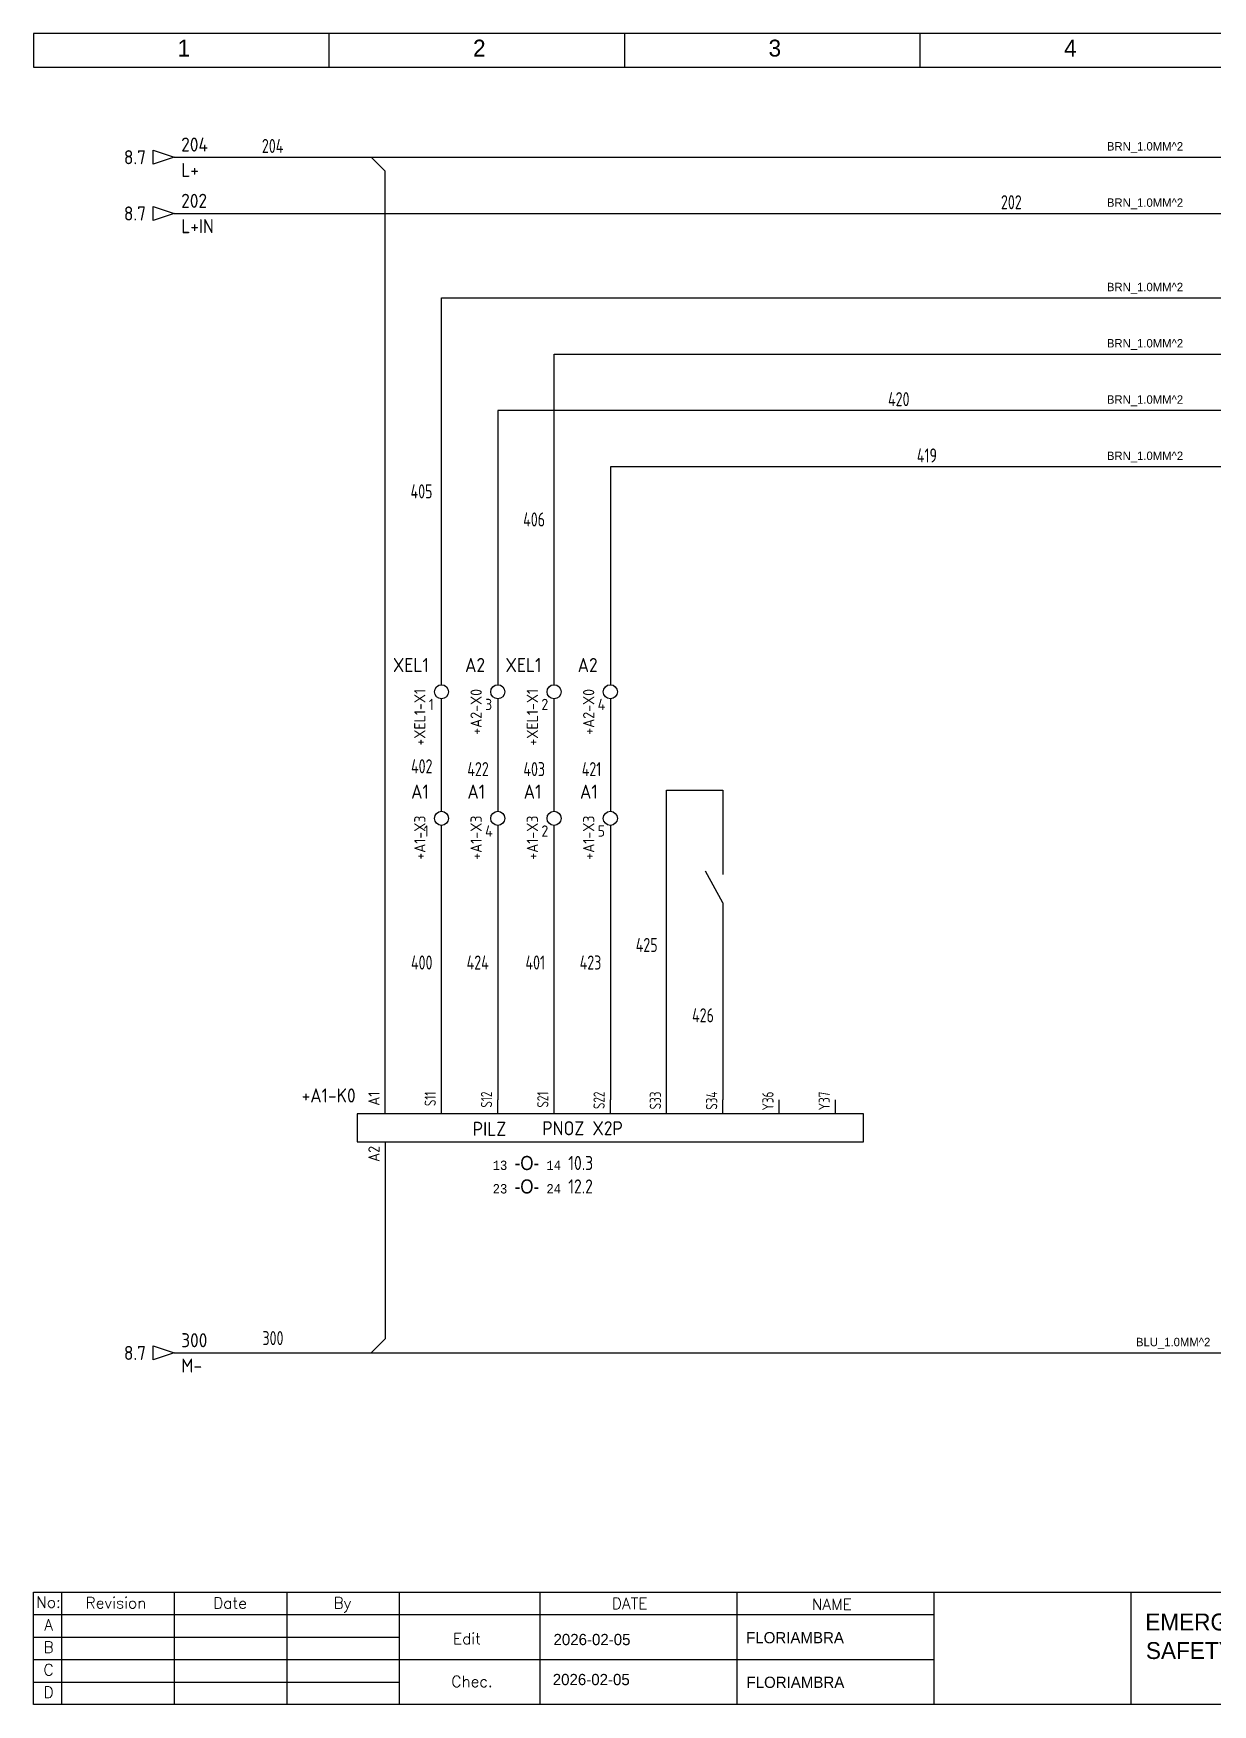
# Model space of a CAD drawing. Header units: millimetres. Extents: x 0 to 420, y 0 to 297.
# Drawn here: x 0 to 209.5, y 0 to 297 of the extents above; entities that cross this region are included whole.
import ezdxf
from ezdxf.enums import TextEntityAlignment as Align

# ---------------------------------------------------------------- set-up
doc = ezdxf.new("R2010")
doc.units = ezdxf.units.MM
doc.header["$LTSCALE"] = 6
doc.linetypes.add('DASHED', pattern=[0.75, 0.5, -0.25])
for name, color, linetype in [('025', 1, 'Continuous'), ('05', 6, 'Continuous'), ('BLU_1.0mm^2', 5, 'Continuous'), ('BRN_1.0mm^2', 14, 'Continuous'), ('DESC', 1, 'Continuous'), ('LOC', 8, 'Continuous'), ('MISC', 2, 'Continuous'), ('RED_2.5mm^2', 1, 'Continuous'), ('SYMS', 7, 'Continuous'), ('TAGS', 51, 'Continuous'), ('TERMS', 4, 'Continuous'), ('WIRENO', 70, 'Continuous'), ('WIREREF_DEST', 61, 'Continuous'), ('XREF', 7, 'Continuous')]:
    doc.layers.add(name, color=color, linetype=linetype)
doc.styles.add('WD', font='romans.shx')
doc.styles.add('WD_IEC', font='ISOCP2.shx', dxfattribs={"width": 0.9, "height": 4})

# ---------------------------------------------------------------- blocks, each defined once
blk = doc.blocks.new('IEC_tblock_a3_floriambra')
at = {"layer": '05'}
for p, q in [((-840, 0), (-840, 20)), ((-840, 0), (-840, 20)), ((-840, 20), (-420, 20)), ((-835, 20), (-835, 0)), ((-815, 20), (-815, 0)), ((-795, 20), (-795, 0)), ((-775, 20), (-775, 0)), ((-750, 20), (-750, 0)), ((-715, 20), (-715, 0)), ((-680, 20), (-680, 0)), ((-645, 20), (-645, 0)), ((-545, 20), (-545, 0)), ((-420, 20), (-445, 20)), ((-445, 20), (-445, 0)), ((-445, 20), (-445, 15)), ((-420, 20), (-420, 0)), ((-840, 16), (-775, 16)), ((-775, 16), (-680, 16)), ((-445, 15), (-420, 15)), ((-840, 12), (-775, 12)), ((-545, 10), (-445, 10)), ((-495, 10), (-495, 0)), ((-445, 10), (-420, 10)), ((-840, 8), (-775, 8)), ((-775, 8), (-680, 8)), ((-840, 4), (-775, 4)), ((-445, 5), (-420, 5)), ((-420, 5), (-432.5, 5)), ((-432.5, 5), (-432.5, 0)), ((-420, 0), (-840, 0))]:
    blk.add_line(p, q, dxfattribs=at)
at = {"flags": 4}
for tag, p, height in [('SCALA', (-432.21, 16.54), 1.5), ('DESCRIPT_PROYECT', (-642.46, 13.18), 3), ('CODIGO_PROYECT', (-542.84, 14.13), 2), ('FECHA_CREA', (-747.6, 10.56), 2), ('AUTHOR', (-713.38, 10.89), 2), ('INSTALACION', (-441.74, 11.01), 2), ('DESCRIPCION_1', (-642.34, 8.1), 3), ('DESCRIPCION_2', (-642.22, 3.39), 3), ('LOCALIZACION', (-441.61, 6.6), 2), ('FECHA_EDIT', (-747.73, 3.45), 2), ('REVISADO', (-713.31, 2.96), 2), ('ARCHIVO', (-542.76, 1.55), 2), ('COMENTARIO', (-492.87, 1.14), 2), ('PAG', (-429.4, 1.2), 2)]:
    blk.add_attdef(tag, p, '', height=height, dxfattribs=at)
at = {"layer": '025', "style": 'WD'}
for s, p in [('No:', (-837.31, 17.19)), ('Revision', (-825.33, 17.07)), ('Date', (-805.08, 17.05)), ('By', (-785.09, 17.06)), ('NAME', (-698.14, 16.82)), ('SCALE', (-439.33, 16.45)), ('A', (-837.31, 13.19)), ('B', (-837.31, 9.19)), ('C', (-837.31, 5.19)), ('D', (-837.31, 1.19))]:
    blk.add_text(s, height=2, dxfattribs=at).set_placement(p, align=Align.CENTER)
for s, p in [('DATE', (-737.24, 16.98)), ('Edit', (-765.46, 10.72)), ('Chec.', (-765.74, 3.12)), ('SHEETS', (-444.15, 1.23))]:
    blk.add_text(s, height=2, dxfattribs=at).set_placement(p)
blk = doc.blocks.new('VCR1SEGPILZ')
for p, q in [((0, 0), (0, 2.5)), ((10, 0), (10, 2.5)), ((20, 0), (20, 2.5)), ((30, 0), (30, 2.5)), ((40, 0), (40, 2.5)), ((50, 0), (50, 2.5)), ((60, 0), (60, 2.5)), ((70, 0), (70, 2.5)), ((80, 0), (80, 2.5)), ((0, -5), (0, -7.5))]:
    blk.add_line(p, q)
blk.add_lwpolyline([(-5, 0), (-5, -5), (85, -5), (85, 0)], close=True)
at = {"style": 'WD_IEC'}
for tag, p in [('INST', (-5.25, 9)), ('LOC', (-5.25, 5.5)), ('TAG1', (-5.25, 2)), ('DESC1', (21.52, -3.93)), ('DESC2', (42.23, -3.82)), ('DESC3', (67.83, -3.84))]:
    blk.add_attdef(tag, text='', height=2.5, dxfattribs=at).set_placement(p, align=Align.RIGHT)
at = {"style": 'WD_IEC', "flags": 9}
for tag, p in [('MFG', (-6, -1.5)), ('CAT', (-6, -4))]:
    blk.add_attdef(tag, text='', height=1.5, dxfattribs=at).set_placement(p, align=Align.RIGHT)
at = {"style": 'WD_IEC'}
blk.add_attdef('TERM01', text='', height=2, rotation=90, dxfattribs=at).set_placement((-1, 2.5), align=Align.RIGHT)
blk.add_attdef('TERM02', (-1, -7.5), '', height=2, rotation=90, dxfattribs=at)
at = {"style": 'WD_IEC', "flags": 1}
for tag, p, height in [('X2TERM01', (0, 2.5), 0.32), ('X2TERM03', (10, 2.5), 0.08), ('X2TERM04', (20, 2.5), 0.08), ('X2TERM05', (30, 2.5), 0.08), ('X2TERM06', (40, 2.5), 0.08), ('X2TERM07', (50, 2.5), 0.08), ('X2TERM08', (60, 2.5), 0.08), ('X2TERM09', (70, 2.5), 0.08), ('X2TERM10', (80, 2.5), 0.08), ('X4LINK', (-5, -2.5), 0.32), ('X1LINK', (5, -2.5), 0.32), ('ASSYCODE', (6, -6.5), 1), ('X8TERM02', (0, -7.5), 0.32), ('FAMILY', (6, -8), 1), ('CATDESC', (6, -9.5), 1)]:
    blk.add_attdef(tag, p, '', height=height, dxfattribs=at)
at = {"style": 'WD_IEC', "width": 0.8}
for tag, p in [('TERM03', (9, 2.5)), ('TERM04', (19, 2.5)), ('TERM05', (29, 2.5)), ('TERM06', (39, 2.5)), ('TERM07', (49, 2.5)), ('TERM08', (59, 2.5)), ('TERM09', (69, 2.5)), ('TERM10', (79, 2.5))]:
    blk.add_attdef(tag, text='', height=2, rotation=90, dxfattribs=at).set_placement(p, align=Align.RIGHT)
at = {"lineweight": 9, "style": 'WD_IEC'}
for tag, p in [('NO', (17.59, -5.98)), ('NC', (17.59, -9.48))]:
    blk.add_attdef(tag, text='', height=2.5, dxfattribs=at).set_placement(p, align=Align.TOP_RIGHT)
for tag, p in [('XREFNO', (19.09, -5.98)), ('XREFNC', (19.09, -9.48))]:
    blk.add_attdef(tag, text='', height=2.5, dxfattribs=at).set_placement(p, align=Align.TOP_LEFT)
blk = doc.blocks.new('HT0_418')
for p, q in [((-2.5, 0), (2.5, 0)), ((0, -2.5), (-2.5, 0))]:
    blk.add_line(p, q)
at = {"style": 'WD_IEC', "flags": 1}
for tag, p in [('X4TERM01', (-2.5, 0)), ('X1TERM01', (2.5, 0)), ('WDWSEQ', (-2.63, -0.91)), ('X8TERM01', (0, -2.5))]:
    blk.add_attdef(tag, p, '', height=0.4, dxfattribs=at)
blk = doc.blocks.new('HT0_412')
for p, q in [((0, 2.5), (-2.5, 0)), ((-2.5, 0), (2.5, 0))]:
    blk.add_line(p, q)
at = {"style": 'WD_IEC', "flags": 1}
for tag, p in [('X4TERM01', (-2.5, 0)), ('WDWSEQ', (-2.1, 1.03)), ('X2TERM01', (0, 2.5)), ('X1TERM01', (2.5, 0))]:
    blk.add_attdef(tag, p, '', height=0.4, dxfattribs=at)
blk = doc.blocks.new('VCR21')
for p, q in [((0, 7.5), (0, 2.5)), ((0, -2.5), (-3.12, 3.12)), ((0, -2.5), (0, -7.5))]:
    blk.add_line(p, q)
at = {"style": 'WD_IEC'}
for tag, p in [('INST', (-5.25, 6.75)), ('LOC', (-5.25, 3.75)), ('TAG2', (-5.25, 0.75)), ('XREF', (-5.25, -3.75)), ('DESC1', (-5.25, -6.75)), ('DESC2', (-5.25, -9.75)), ('DESC3', (-5.25, -12.75))]:
    blk.add_attdef(tag, text='', height=2.5, dxfattribs=at).set_placement(p, align=Align.RIGHT)
blk.add_attdef('TERM01', text='', height=2, rotation=90, dxfattribs=at).set_placement((-1, 7.5), align=Align.RIGHT)
at = {"style": 'WD_IEC', "flags": 1}
for tag, p, height in [('X2TERM01', (0, 7.5), 0.32), ('X4LINK', (-2.75, 0), 0.32), ('X1LINK', (-0.5, 0), 0.32), ('CONTACT', (4, -3.5), 1), ('FAMILY', (4, -5), 1), ('COMMON', (5.25, -4.75), 1), ('X8TERM02', (0, -7.5), 0.32)]:
    blk.add_attdef(tag, p, '', height=height, dxfattribs=at)
at = {"style": 'WD_IEC'}
blk.add_attdef('TERM02', (-1, -7.5), '', height=2, rotation=90, dxfattribs=at)
blk = doc.blocks.new('VT1002')
blk.add_circle((0, 0), 1.25)
at = {"style": 'WD_IEC'}
for tag, p in [('INST', (-2.25, 6.5)), ('LOC', (-2.25, 3.5)), ('DESC1', (-2.25, -6.25)), ('DESC2', (-2.25, -9.25)), ('DESC3', (-2.25, -12.25))]:
    blk.add_attdef(tag, text='', height=2.5, dxfattribs=at).set_placement(p, align=Align.RIGHT)
at = {"style": 'WD_IEC', "flags": 1}
for tag, p, height in [('ASSYCODE', (2.75, 10.75), 1), ('CATDESC', (2.75, 9.25), 1), ('MFG', (2.75, 7.25), 1.5), ('CAT', (2.75, 4.75), 1.5), ('X4PIN01', (-1.25, 1), 0.25), ('X4TERM01', (-1.25, 0), 0.25), ('X4TERMDESC01', (-1.25, 0.5), 0.4), ('STRIPSEQ', (0, 0), 0.025), ('X2PIN01', (0, 2.25), 0.25), ('X2TERM01', (0, 1.25), 0.25), ('X8PIN01', (0, -0.25), 0.25), ('X2TERMDESC01', (0, 1.75), 0.4), ('X1PIN01', (1.25, 1), 0.25), ('X1TERM01', (1.25, 0), 0.25), ('X1TERMDESC01', (1.25, 0.5), 0.4), ('LINKTERM', (0, -0.04), 0.025), ('X8TERM01', (0, -1.25), 0.25), ('X8TERMDESC01', (0, -0.75), 0.4)]:
    blk.add_attdef(tag, p, '', height=height, dxfattribs=at)
at = {"style": 'WD_IEC', "flags": 8}
for tag, height, p in [('TAGSTRIP', 2.5, (-2.25, 0.5)), ('TERM01', 2, (-2.25, -3.25))]:
    blk.add_attdef(tag, text='', height=height, dxfattribs=at).set_placement(p, align=Align.RIGHT)
blk = doc.blocks.new('HA1D3')
blk.add_lwpolyline([(0, 0), (-3.75, -1.25), (-3.75, 1.25)], close=True)
at = {"style": 'WD_IEC'}
for tag, p, height, flags in [('WIRENO', (1.25, 1), 2.5, 8), ('X1TERM01', (0, 0), 0.32, 1)]:
    blk.add_attdef(tag, p, '', height=height, dxfattribs=dict(at, flags=flags))
blk.add_attdef('XREF', text='', height=2.5, dxfattribs=at).set_placement((-5, 0), align=Align.MIDDLE_RIGHT)
at = {"style": 'WD_IEC', "flags": 1}
blk.add_attdef('SIGCODE', text='', height=1, dxfattribs=at).set_placement((-2.5, 1.8), align=Align.RIGHT)
at = {"style": 'WD_IEC'}
blk.add_attdef('DESC1', text='', height=2.5, dxfattribs=at).set_placement((1.25, -1), align=Align.TOP_LEFT)
blk = doc.blocks.new('WD_WNH')
at = {"linetype": 'Continuous', "style": 'WD_IEC', "width": 0.8}
blk.add_attdef('WIRENO', text='', height=2.5, dxfattribs=at).set_placement((0, 0.75), align=Align.CENTER)
at = {"style": 'WD_IEC', "flags": 1}
for tag, p in [('W08USER', (0, 0.375)), ('W04USER', (0, 0.875)), ('W05USER', (0, 0.75)), ('W09USER', (0, 0.25)), ('W03USER', (0, 1)), ('W06USER', (0, 0.625)), ('W07USER', (0, 0.5)), ('W02USER', (0, 1.125)), ('W01USER', (0, 1.25)), ('W10USER', (0, 0.125))]:
    blk.add_attdef(tag, text='', height=0.08, dxfattribs=at).set_placement(p, align=Align.CENTER)
blk = doc.blocks.new('WD_WNV')
at = {"linetype": 'Continuous', "style": 'WD_IEC', "width": 0.8}
blk.add_attdef('WIRENO', text='', height=2.5, dxfattribs=at).set_placement((-1.6, 0), align=Align.MIDDLE_RIGHT)
at = {"style": 'WD_IEC', "flags": 1}
for tag, p in [('W08USER', (-1, 0.375)), ('W04USER', (-1, 0.875)), ('W05USER', (-1, 0.75)), ('W09USER', (-1, 0.25)), ('W03USER', (-1, 1)), ('W06USER', (-1, 0.625)), ('W07USER', (-1, 0.5)), ('W02USER', (-1, 1.125)), ('W01USER', (-1, 1.25)), ('W10USER', (-1, 0.125))]:
    blk.add_attdef(tag, text='', height=0.08, dxfattribs=at).set_placement(p, align=Align.CENTER)

msp = doc.modelspace()

# ---------------------------------------------------------------- linework, layer by layer
at = {"layer": '05'}
for p, q in [((0, 297), (0, 291)), ((420, 297), (0, 297)), ((52.5, 297), (52.5, 291)), ((105, 297), (105, 291)), ((157.5, 297), (157.5, 291)), ((0, 291), (420, 291))]:
    msp.add_line(p, q, dxfattribs=at)
at = {"layer": 'BLU_1.0mm^2'}
for p, q in [((62.5, 97.5), (62.5, 65)), ((25, 62.5), (60, 62.5)), ((65, 62.5), (395, 62.5))]:
    msp.add_line(p, q, dxfattribs=at)
at = {"layer": 'BRN_1.0mm^2'}
for p, q in [((25, 275), (60, 275)), ((65, 275), (395, 275)), ((62.5, 107.5), (62.5, 272.5)), ((25, 265), (322.5, 265)), ((72.5, 250), (300, 250)), ((72.5, 181.25), (72.5, 250)), ((92.5, 240), (275, 240)), ((92.5, 181.25), (92.5, 240)), ((225, 230), (82.5, 230)), ((82.5, 230), (82.5, 181.25)), ((215, 220), (102.5, 220)), ((102.5, 220), (102.5, 181.25)), ((72.5, 158.75), (72.5, 178.75)), ((82.5, 178.75), (82.5, 158.75)), ((92.5, 158.75), (92.5, 178.75)), ((102.5, 178.75), (102.5, 158.75)), ((112.5, 107.5), (112.5, 162.5)), ((112.5, 162.5), (122.5, 162.5)), ((122.5, 162.5), (122.5, 152.5)), ((72.5, 107.5), (72.5, 156.25)), ((82.5, 156.25), (82.5, 107.5)), ((92.5, 107.5), (92.5, 156.25)), ((102.5, 156.25), (102.5, 107.5)), ((122.5, 137.5), (122.5, 107.5))]:
    msp.add_line(p, q, dxfattribs=at)

# ---------------------------------------------------------------- block references
ref = msp.add_blockref('IEC_tblock_a3_floriambra', (840, 0))
ref.add_attrib('FECHA_EDIT', '2026-02-05', (92.27, 3.45), dxfattribs={"height": 2})
ref.add_attrib('FECHA_CREA', '2026-02-05', (92.4, 10.56), dxfattribs={"height": 2})
ref.add_attrib('REVISADO', 'FLORIAMBRA', (126.69, 2.96), dxfattribs={"height": 2})
ref.add_attrib('AUTHOR', 'FLORIAMBRA', (126.62, 10.89), dxfattribs={"height": 2})
ref.add_attrib('DESCRIPCION_1', 'SAFETY RELAY', (197.66, 8.1), dxfattribs={"height": 3})
ref.add_attrib('DESCRIPT_PROYECT', 'EMERGENCY STOPS', (197.54, 13.18), dxfattribs={"height": 3})
ref.add_attrib('CODIGO_PROYECT', 'FA001', (297.16, 14.13), dxfattribs={"height": 2})
ref.add_attrib('ARCHIVO', '09-EMERGENCY STOP', (297.24, 1.55), dxfattribs={"height": 2})
ref.add_attrib('COMENTARIO', '----', (347.13, 1.14), dxfattribs={"height": 2})
ref.add_attrib('PAG', '9', (410.6, 1.2), dxfattribs={"height": 2})
ref.add_attrib('SCALA', '1:1', (407.79, 16.54), dxfattribs={"height": 1.5})
at = {"layer": 'RED_2.5mm^2'}
for name, p in [('HT0_418', (62.5, 275)), ('HT0_412', (62.5, 62.5))]:
    msp.add_blockref(name, p, dxfattribs=at)
at = {"layer": 'SYMS'}
ref = msp.add_blockref('HA1D3', (25, 275), dxfattribs=at)
ref.add_attrib('XREF', '8.7', dxfattribs={"layer": 'XREF', "height": 2.5, "style": 'WD_IEC'}).set_placement((20, 275), align=Align.MIDDLE_RIGHT)
ref.add_attrib('DESC1', 'L+', dxfattribs={"layer": 'DESC', "height": 2.5, "style": 'WD_IEC'}).set_placement((26.25, 274), align=Align.TOP_LEFT)
ref.add_attrib('WIRENO', '204', (26.25, 276), dxfattribs={"layer": 'WIREREF_DEST', "height": 2.5, "style": 'WD_IEC', "flags": 8})
ref = msp.add_blockref('HA1D3', (25, 265), dxfattribs=at)
ref.add_attrib('XREF', '8.7', dxfattribs={"layer": 'XREF', "height": 2.5, "style": 'WD_IEC'}).set_placement((20, 265), align=Align.MIDDLE_RIGHT)
ref.add_attrib('DESC1', 'L+IN', dxfattribs={"layer": 'DESC', "height": 2.5, "style": 'WD_IEC'}).set_placement((26.25, 264), align=Align.TOP_LEFT)
ref.add_attrib('WIRENO', '202', (26.25, 266), dxfattribs={"layer": 'WIREREF_DEST', "height": 2.5, "style": 'WD_IEC', "flags": 8})
ref = msp.add_blockref('VT1002', (72.5, 180), dxfattribs=at)
ref.add_attrib('TERM01', '1', (70.25, 176.75), dxfattribs={"layer": 'TERMS', "height": 2, "style": 'WD_IEC', "flags": 8})
ref.add_attrib('LOC', 'XEL1', dxfattribs={"layer": 'LOC', "height": 2.5, "style": 'WD_IEC'}).set_placement((70.25, 183.5), align=Align.RIGHT)
ref.add_attrib('TAGSTRIP', '+XEL1-X1', dxfattribs={"layer": 'TAGS', "height": 2, "rotation": 90, "style": 'WD_IEC', "flags": 8}).set_placement((70.25, 180.5), align=Align.BOTTOM_RIGHT)
ref = msp.add_blockref('VT1002', (82.5, 180), dxfattribs=at)
ref.add_attrib('TERM01', '3', (80.25, 176.75), dxfattribs={"layer": 'TERMS', "height": 2, "style": 'WD_IEC', "flags": 8})
ref.add_attrib('LOC', 'A2', dxfattribs={"layer": 'LOC', "height": 2.5, "style": 'WD_IEC'}).set_placement((80.25, 183.5), align=Align.RIGHT)
ref.add_attrib('TAGSTRIP', '+A2-X0', dxfattribs={"layer": 'TAGS', "height": 2, "rotation": 90, "style": 'WD_IEC', "flags": 8}).set_placement((80.25, 180.5), align=Align.BOTTOM_RIGHT)
ref = msp.add_blockref('VT1002', (92.5, 180), dxfattribs=at)
ref.add_attrib('TERM01', '2', (90.25, 176.75), dxfattribs={"layer": 'TERMS', "height": 2, "style": 'WD_IEC', "flags": 8})
ref.add_attrib('LOC', 'XEL1', dxfattribs={"layer": 'LOC', "height": 2.5, "style": 'WD_IEC'}).set_placement((90.25, 183.5), align=Align.RIGHT)
ref.add_attrib('TAGSTRIP', '+XEL1-X1', dxfattribs={"layer": 'TAGS', "height": 2, "rotation": 90, "style": 'WD_IEC', "flags": 8}).set_placement((90.25, 180.5), align=Align.BOTTOM_RIGHT)
ref = msp.add_blockref('VT1002', (102.5, 180), dxfattribs=at)
ref.add_attrib('TERM01', '4', (100.25, 176.75), dxfattribs={"layer": 'TERMS', "height": 2, "style": 'WD_IEC', "flags": 8})
ref.add_attrib('LOC', 'A2', dxfattribs={"layer": 'LOC', "height": 2.5, "style": 'WD_IEC'}).set_placement((100.25, 183.5), align=Align.RIGHT)
ref.add_attrib('TAGSTRIP', '+A2-X0', dxfattribs={"layer": 'TAGS', "height": 2, "rotation": 90, "style": 'WD_IEC', "flags": 8}).set_placement((100.25, 180.5), align=Align.BOTTOM_RIGHT)
ref = msp.add_blockref('VT1002', (72.5, 157.5), dxfattribs=at)
ref.add_attrib('TERM01', '1', dxfattribs={"layer": 'TERMS', "height": 2, "style": 'WD_IEC', "flags": 8}).set_placement((70.25, 154.25), align=Align.RIGHT)
ref.add_attrib('LOC', 'A1', dxfattribs={"layer": 'LOC', "height": 2.5, "style": 'WD_IEC'}).set_placement((70.25, 161), align=Align.RIGHT)
ref.add_attrib('TAGSTRIP', '+A1-X3', dxfattribs={"layer": 'TAGS', "height": 2, "rotation": 90, "style": 'WD_IEC', "flags": 8}).set_placement((70.25, 158), align=Align.BOTTOM_RIGHT)
ref = msp.add_blockref('VT1002', (82.5, 157.5), dxfattribs=at)
ref.add_attrib('TERM01', '4', (80.25, 154.25), dxfattribs={"layer": 'TERMS', "height": 2, "style": 'WD_IEC', "flags": 8})
ref.add_attrib('LOC', 'A1', dxfattribs={"layer": 'LOC', "height": 2.5, "style": 'WD_IEC'}).set_placement((80.25, 161), align=Align.RIGHT)
ref.add_attrib('TAGSTRIP', '+A1-X3', dxfattribs={"layer": 'TAGS', "height": 2, "rotation": 90, "style": 'WD_IEC', "flags": 8}).set_placement((80.25, 158), align=Align.BOTTOM_RIGHT)
ref = msp.add_blockref('VT1002', (92.5, 157.5), dxfattribs=at)
ref.add_attrib('TERM01', '2', (90.25, 154.25), dxfattribs={"layer": 'TERMS', "height": 2, "style": 'WD_IEC', "flags": 8})
ref.add_attrib('LOC', 'A1', dxfattribs={"layer": 'LOC', "height": 2.5, "style": 'WD_IEC'}).set_placement((90.25, 161), align=Align.RIGHT)
ref.add_attrib('TAGSTRIP', '+A1-X3', dxfattribs={"layer": 'TAGS', "height": 2, "rotation": 90, "style": 'WD_IEC', "flags": 8}).set_placement((90.25, 158), align=Align.BOTTOM_RIGHT)
ref = msp.add_blockref('VT1002', (102.5, 157.5), dxfattribs=at)
ref.add_attrib('TERM01', '5', (100.25, 154.25), dxfattribs={"layer": 'TERMS', "height": 2, "style": 'WD_IEC', "flags": 8})
ref.add_attrib('LOC', 'A1', dxfattribs={"layer": 'LOC', "height": 2.5, "style": 'WD_IEC'}).set_placement((100.25, 161), align=Align.RIGHT)
ref.add_attrib('TAGSTRIP', '+A1-X3', dxfattribs={"layer": 'TAGS', "height": 2, "rotation": 90, "style": 'WD_IEC', "flags": 8}).set_placement((100.25, 158), align=Align.BOTTOM_RIGHT)
msp.add_blockref('VCR21', (122.5, 145), dxfattribs=at)
ref = msp.add_blockref('VCR1SEGPILZ', (62.5, 105), dxfattribs=at)
ref.add_attrib('TERM02', 'A2', (61.5, 96.44), dxfattribs={"layer": 'TERMS', "height": 2, "rotation": 90, "style": 'WD_IEC'})
ref.add_attrib('TERM01', 'A1', dxfattribs={"layer": 'TERMS', "height": 2, "rotation": 90, "style": 'WD_IEC'}).set_placement((61.5, 108.94), align=Align.RIGHT)
ref.add_attrib('DESC2', 'PNOZ X2P', dxfattribs={"layer": 'DESC', "height": 2.5, "style": 'WD_IEC'}).set_placement((104.73, 101.18), align=Align.RIGHT)
ref.add_attrib('DESC1', 'PILZ', dxfattribs={"layer": 'DESC', "height": 2.5, "style": 'WD_IEC'}).set_placement((84.02, 101.07), align=Align.RIGHT)
ref.add_attrib('TAG1', '+A1-K0', dxfattribs={"layer": 'TAGS', "height": 2.5, "style": 'WD_IEC'}).set_placement((57.25, 107), align=Align.RIGHT)
ref.add_attrib('TERM03', 'S11', dxfattribs={"layer": 'TERMS', "height": 2, "rotation": 90, "style": 'WD_IEC', "width": 0.8}).set_placement((71.5, 108.94), align=Align.RIGHT)
ref.add_attrib('TERM04', 'S12', dxfattribs={"layer": 'TERMS', "height": 2, "rotation": 90, "style": 'WD_IEC', "width": 0.8}).set_placement((81.5, 108.94), align=Align.RIGHT)
ref.add_attrib('TERM05', 'S21', dxfattribs={"layer": 'TERMS', "height": 2, "rotation": 90, "style": 'WD_IEC', "width": 0.8}).set_placement((91.5, 108.94), align=Align.RIGHT)
ref.add_attrib('TERM06', 'S22', dxfattribs={"layer": 'TERMS', "height": 2, "rotation": 90, "style": 'WD_IEC', "width": 0.8}).set_placement((101.5, 108.94), align=Align.RIGHT)
ref.add_attrib('TERM07', 'S33', dxfattribs={"layer": 'TERMS', "height": 2, "rotation": 90, "style": 'WD_IEC', "width": 0.8}).set_placement((111.5, 108.94), align=Align.RIGHT)
ref.add_attrib('TERM08', 'S34', dxfattribs={"layer": 'TERMS', "height": 2, "rotation": 90, "style": 'WD_IEC', "width": 0.8}).set_placement((121.5, 108.94), align=Align.RIGHT)
ref.add_attrib('TERM09', 'Y36', dxfattribs={"layer": 'TERMS', "height": 2, "rotation": 90, "style": 'WD_IEC', "width": 0.8}).set_placement((131.5, 108.94), align=Align.RIGHT)
ref.add_attrib('TERM10', 'Y37', dxfattribs={"layer": 'TERMS', "height": 2, "rotation": 90, "style": 'WD_IEC', "width": 0.8}).set_placement((141.5, 108.94), align=Align.RIGHT)
ref = msp.add_blockref('HA1D3', (25, 62.5), dxfattribs=at)
ref.add_attrib('XREF', '8.7', dxfattribs={"layer": 'XREF', "height": 2.5, "style": 'WD_IEC'}).set_placement((20, 62.5), align=Align.MIDDLE_RIGHT)
ref.add_attrib('DESC1', 'M-', dxfattribs={"layer": 'DESC', "height": 2.5, "style": 'WD_IEC'}).set_placement((26.25, 61.5), align=Align.TOP_LEFT)
ref.add_attrib('WIRENO', '300', (26.25, 63.5), dxfattribs={"layer": 'WIREREF_DEST', "height": 2.5, "style": 'WD_IEC', "flags": 8})
at = {"layer": 'WIRENO'}
ref = msp.add_blockref('WD_WNH', (42.5, 275), dxfattribs=at)
ref.add_attrib('WIRENO', '204', dxfattribs={"linetype": 'Continuous', "height": 2.5, "style": 'WD_IEC', "width": 0.8}).set_placement((42.5, 275.75), align=Align.CENTER)
ref = msp.add_blockref('WD_WNH', (173.75, 265), dxfattribs=at)
ref.add_attrib('WIRENO', '202', dxfattribs={"linetype": 'Continuous', "height": 2.5, "style": 'WD_IEC', "width": 0.8}).set_placement((173.75, 265.75), align=Align.CENTER)
ref = msp.add_blockref('WD_WNH', (153.75, 230), dxfattribs=at)
ref.add_attrib('WIRENO', '420', dxfattribs={"linetype": 'Continuous', "height": 2.5, "style": 'WD_IEC', "width": 0.8}).set_placement((153.75, 230.75), align=Align.CENTER)
ref = msp.add_blockref('WD_WNH', (158.75, 220), dxfattribs=at)
ref.add_attrib('WIRENO', '419', dxfattribs={"linetype": 'Continuous', "height": 2.5, "style": 'WD_IEC', "width": 0.8}).set_placement((158.75, 220.75), align=Align.CENTER)
ref = msp.add_blockref('WD_WNV', (72.5, 215.62), dxfattribs=at)
ref.add_attrib('WIRENO', '405', dxfattribs={"linetype": 'Continuous', "height": 2.5, "style": 'WD_IEC', "width": 0.8}).set_placement((70.9, 215.62), align=Align.MIDDLE_RIGHT)
ref = msp.add_blockref('WD_WNV', (92.5, 210.62), dxfattribs=at)
ref.add_attrib('WIRENO', '406', dxfattribs={"linetype": 'Continuous', "height": 2.5, "style": 'WD_IEC', "width": 0.8}).set_placement((90.9, 210.62), align=Align.MIDDLE_RIGHT)
ref = msp.add_blockref('WD_WNV', (72.5, 166.75), dxfattribs=at)
ref.add_attrib('WIRENO', '402', dxfattribs={"linetype": 'Continuous', "height": 2.5, "style": 'WD_IEC', "width": 0.8}).set_placement((70.9, 166.75), align=Align.MIDDLE_RIGHT)
ref = msp.add_blockref('WD_WNV', (82.5, 164.75), dxfattribs=at)
ref.add_attrib('WIRENO', '422', dxfattribs={"linetype": 'Continuous', "height": 2.5, "style": 'WD_IEC', "width": 0.8}).set_placement((80.9, 166.25), align=Align.MIDDLE_RIGHT)
ref = msp.add_blockref('WD_WNV', (92.5, 168.75), dxfattribs=at)
ref.add_attrib('WIRENO', '403', dxfattribs={"linetype": 'Continuous', "height": 2.5, "style": 'WD_IEC', "width": 0.8}).set_placement((90.9, 166.25), align=Align.MIDDLE_RIGHT)
ref = msp.add_blockref('WD_WNV', (102.5, 168.75), dxfattribs=at)
ref.add_attrib('WIRENO', '421', dxfattribs={"linetype": 'Continuous', "height": 2.5, "style": 'WD_IEC', "width": 0.8}).set_placement((100.9, 166.25), align=Align.MIDDLE_RIGHT)
ref = msp.add_blockref('WD_WNV', (112.5, 135), dxfattribs=at)
ref.add_attrib('WIRENO', '425', dxfattribs={"linetype": 'Continuous', "height": 2.5, "style": 'WD_IEC', "width": 0.8}).set_placement((110.9, 135), align=Align.MIDDLE_RIGHT)
ref = msp.add_blockref('WD_WNV', (72.5, 131.88), dxfattribs=at)
ref.add_attrib('WIRENO', '400', dxfattribs={"linetype": 'Continuous', "height": 2.5, "style": 'WD_IEC', "width": 0.8}).set_placement((70.9, 131.88), align=Align.MIDDLE_RIGHT)
ref = msp.add_blockref('WD_WNV', (82.5, 131.88), dxfattribs=at)
ref.add_attrib('WIRENO', '424', dxfattribs={"linetype": 'Continuous', "height": 2.5, "style": 'WD_IEC', "width": 0.8}).set_placement((80.9, 131.88), align=Align.MIDDLE_RIGHT)
ref = msp.add_blockref('WD_WNV', (92.5, 131.88), dxfattribs=at)
ref.add_attrib('WIRENO', '401', dxfattribs={"linetype": 'Continuous', "height": 2.5, "style": 'WD_IEC', "width": 0.8}).set_placement((90.9, 131.88), align=Align.MIDDLE_RIGHT)
ref = msp.add_blockref('WD_WNV', (102.5, 131.88), dxfattribs=at)
ref.add_attrib('WIRENO', '423', dxfattribs={"linetype": 'Continuous', "height": 2.5, "style": 'WD_IEC', "width": 0.8}).set_placement((100.9, 131.88), align=Align.MIDDLE_RIGHT)
ref = msp.add_blockref('WD_WNV', (122.5, 122.5), dxfattribs=at)
ref.add_attrib('WIRENO', '426', dxfattribs={"linetype": 'Continuous', "height": 2.5, "style": 'WD_IEC', "width": 0.8}).set_placement((120.9, 122.5), align=Align.MIDDLE_RIGHT)
ref = msp.add_blockref('WD_WNH', (42.5, 62.5), dxfattribs=at)
ref.add_attrib('WIRENO', '300', dxfattribs={"linetype": 'Continuous', "height": 2.5, "style": 'WD_IEC', "width": 0.8}).set_placement((42.56, 63.88), align=Align.CENTER)

# ---------------------------------------------------------------- texts
at = {"layer": '05', "char_height": 3, "attachment_point": 1}
for s, insert in [('1', (25.61, 295.89)), ('2', (78.11, 295.89)), ('3', (130.61, 295.89)), ('4', (183.11, 295.89))]:
    msp.add_mtext_dynamic_manual_height_columns(s, width=14.5619, gutter_width=12.5, heights=[0], dxfattribs=dict(at, insert=insert))
at = {"layer": 'MISC', "char_height": 1.5, "attachment_point": 8}
for s, insert in [('\\W1;BRN_1.0MM^ 2', (197.5, 275.75)), ('\\W1;BRN_1.0MM^ 2', (197.5, 265.75)), ('\\W1;BLU_1.0MM^ 2', (202.5, 63.25))]:
    msp.add_mtext(s, dxfattribs=dict(at, insert=insert))
at = {"layer": 'MISC', "linetype": 'DASHED', "char_height": 1.5, "attachment_point": 8}
for insert in [(197.5, 250.75), (197.5, 240.75), (197.5, 230.75), (197.5, 220.75)]:
    msp.add_mtext('\\W1;BRN_1.0MM^ 2', dxfattribs=dict(at, insert=insert))
at = {"layer": 'XREF', "linetype": 'DASHED', "insert": (81.59, 97.5), "char_height": 2.5, "attachment_point": 1, "style": 'WD_IEC'}
msp.add_mtext('{\\Fmonotxt.shx|c0;\\H0.67x;13 }{\\Facaderef.shx|c0;-O-} {\\Fmonotxt.shx|c0;\\H0.67x;14} 10.3\\P{\\Fmonotxt.shx|c0;\\H0.67x;23 }{\\Facaderef.shx|c0;-O-} {\\Fmonotxt.shx|c0;\\H0.67x;24} 12.2', dxfattribs=at)

doc.saveas('drawing.dxf')
